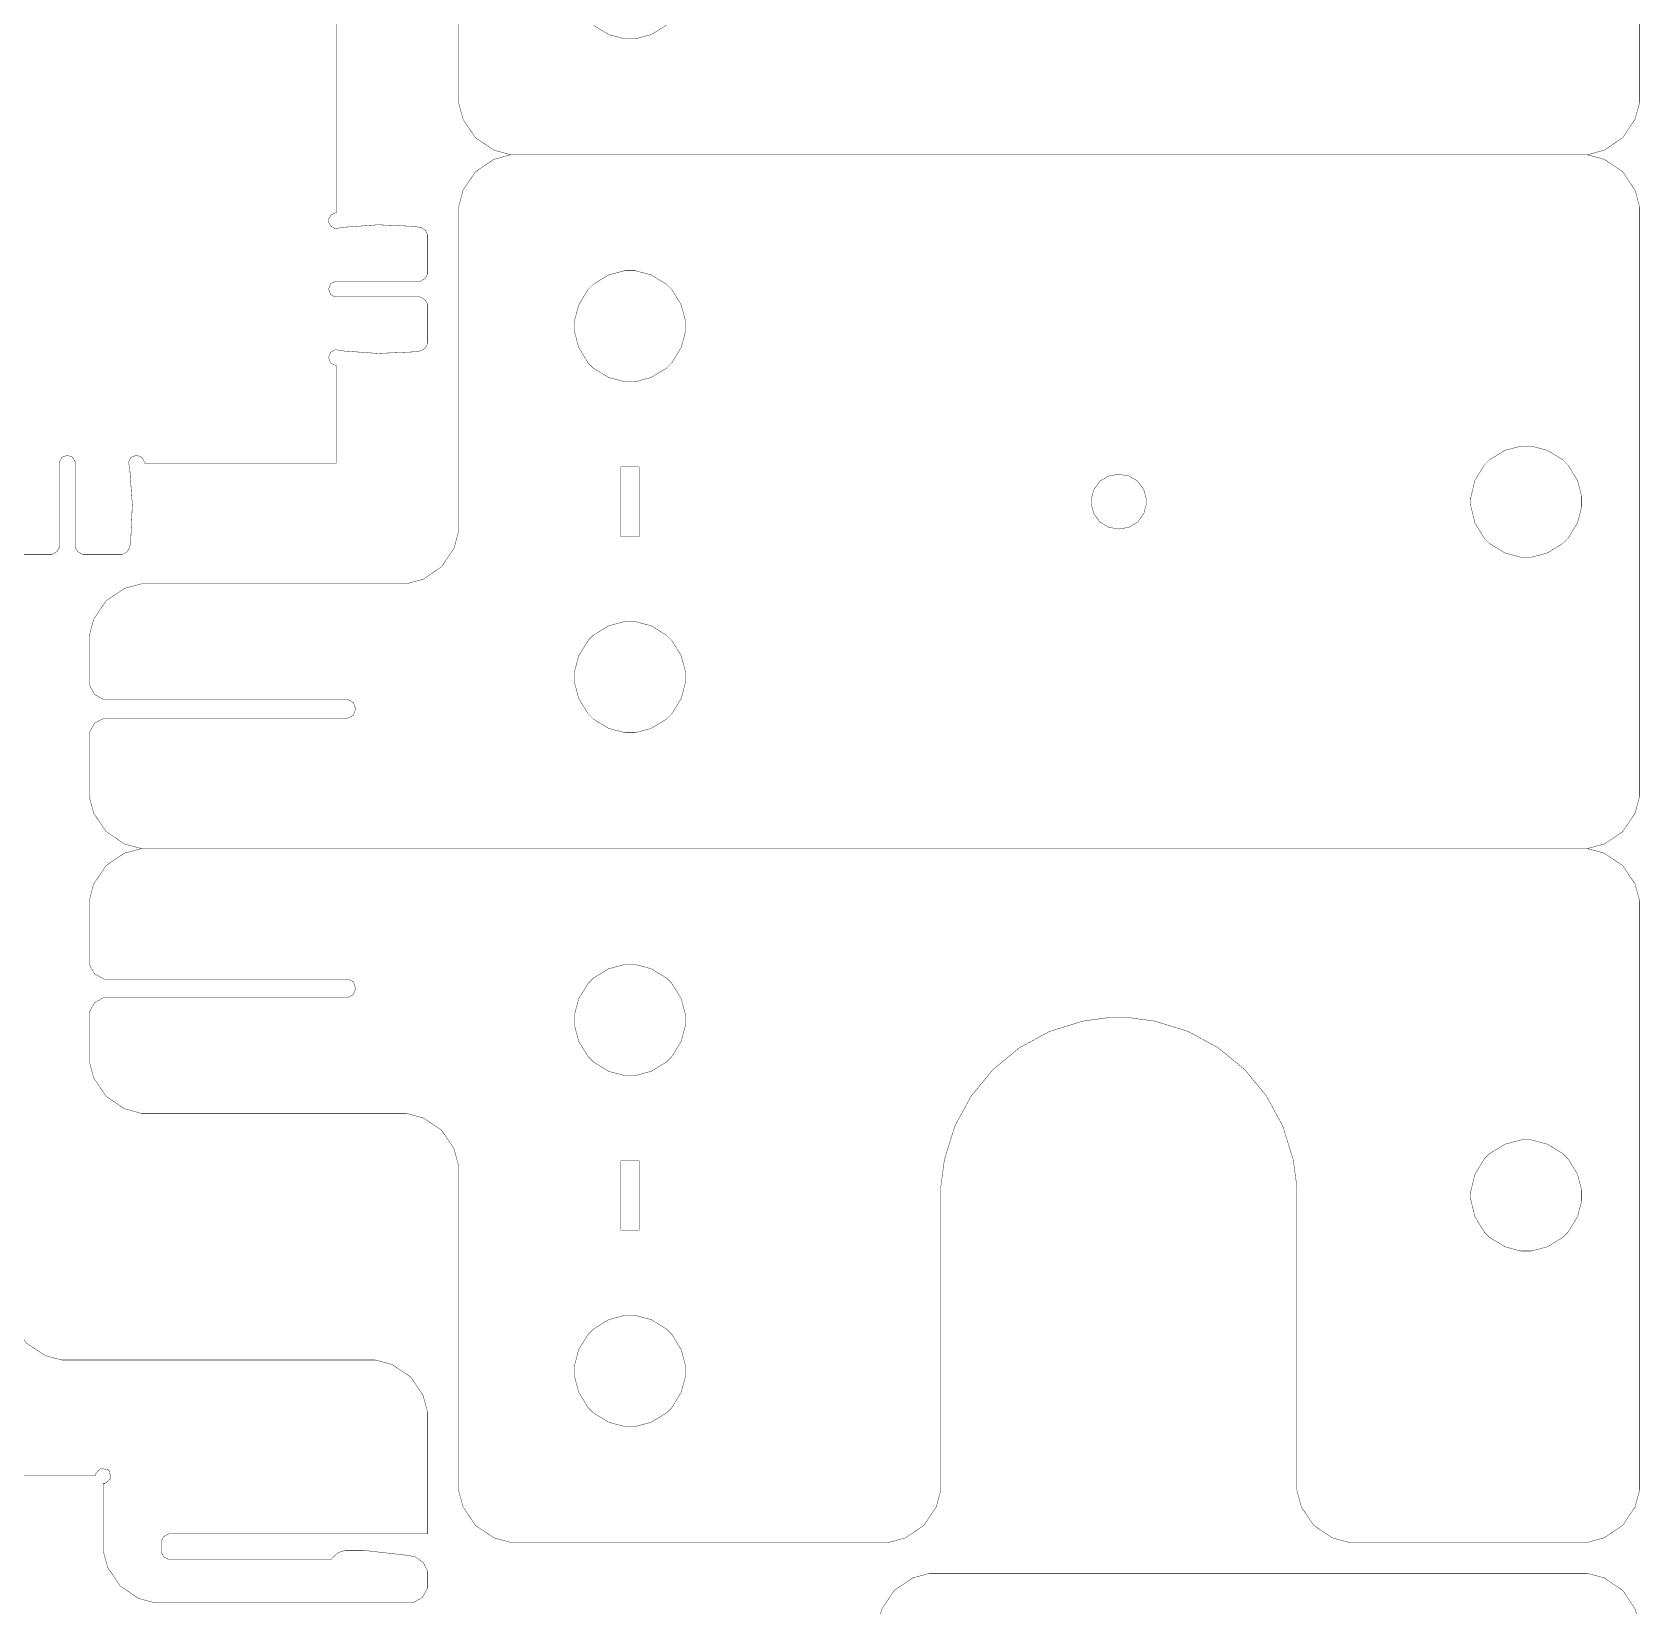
# Model space of a CAD drawing. Extents: x 0.1 to 11.9, y 0.1 to 11.9.
# Drawn here: x 8.359 to 11.827, y 4.106 to 7.5 of the extents above; entities that cross this region are included whole.
import ezdxf

# ---------------------------------------------------------------- set-up
doc = ezdxf.new("R2010")
doc.units = 0
doc.layers.get('0').update_dxf_attribs({"linetype": 'CONTINUOUS'})

msp = doc.modelspace()

# ---------------------------------------------------------------- linework, layer by layer
at = {"color": 1, "const_width": 0.00084}
for points in [[(9.27903, 8.60633), (9.27903, 7.36025)], [(11.8262, 8.60633), (11.8262, 7.36025)], [(9.01551, 7.10986), (9.01551, 7.87463)], [(9.56967, 7.51471), (9.60286, 7.49436), (9.63721, 7.48519), (9.64871, 7.48519), (9.66015, 7.48519), (9.6945, 7.49436), (9.72771, 7.51471)], [(9.27903, 7.36025), (9.27903, 7.3481), (9.28879, 7.31164), (9.3156, 7.27186), (9.35531, 7.24511), (9.39182, 7.23525), (9.40403, 7.23525)], [(11.7012, 7.23525), (11.7134, 7.23525), (11.7498, 7.24511), (11.7896, 7.27186), (11.8163, 7.31164), (11.8262, 7.3481), (11.8262, 7.36025)], [(9.27903, 7.11025), (9.27903, 7.12244), (9.28879, 7.15896), (9.3156, 7.19868), (9.35531, 7.22547), (9.39182, 7.23525), (9.40403, 7.23525)], [(11.7012, 7.23525), (9.40403, 7.23525)], [(11.7012, 7.23525), (11.7134, 7.23525), (11.7498, 7.22547), (11.7896, 7.19868), (11.8163, 7.15896), (11.8262, 7.12244), (11.8262, 7.11025)], [(9.01551, 7.10986), (9.01318, 7.10992), (9.00358, 7.10504), (8.99869, 7.09614), (8.99869, 7.09315), (8.99869, 7.09022), (9.00358, 7.08132), (9.01253, 7.07639), (9.01551, 7.07639)], [(9.27903, 6.43506), (9.27903, 7.11025)], [(11.8262, 5.86421), (11.8262, 7.11025)], [(9.19526, 7.07894), (9.18028, 7.08094), (9.10525, 7.08425), (9.03039, 7.07883), (9.01551, 7.07639)], [(9.21235, 7.0594), (9.21235, 7.06267), (9.20747, 7.07243), (9.19769, 7.07861), (9.19526, 7.07894)], [(9.21235, 7.0594), (9.21235, 6.98193)], [(9.19265, 6.96224), (9.19612, 6.96224), (9.20654, 6.96804), (9.21235, 6.97846), (9.21235, 6.98193)], [(9.01551, 6.96224), (9.01237, 6.96224), (9.00299, 6.95703), (8.99881, 6.94553), (9.00299, 6.93403), (9.01237, 6.92876), (9.01551, 6.92876)], [(9.19265, 6.96224), (9.01551, 6.96224)], [(9.19265, 6.92876), (9.01551, 6.92876)], [(9.21235, 6.90907), (9.21235, 6.9126), (9.20654, 6.92301), (9.19612, 6.92876), (9.19265, 6.92876)], [(9.21235, 6.8316), (9.21235, 6.90907)], [(9.19526, 6.81207), (9.19769, 6.81239), (9.20747, 6.81863), (9.21235, 6.8284), (9.21235, 6.8316)], [(9.01551, 6.81461), (9.01237, 6.81461), (9.00299, 6.8094), (8.99881, 6.7979), (9.00299, 6.7864), (9.01237, 6.78114), (9.01551, 6.78114)], [(9.01551, 6.81461), (9.03039, 6.81222), (9.10525, 6.80681), (9.18028, 6.81011), (9.19526, 6.81207)], [(9.01551, 6.57053), (9.01551, 6.78114)], [(8.45204, 6.57053), (8.45204, 6.57368), (8.44678, 6.58306), (8.43528, 6.58724), (8.42378, 6.58306), (8.41857, 6.57368), (8.41857, 6.57053)], [(8.60118, 6.57053), (8.60118, 6.57368), (8.59592, 6.58306), (8.58442, 6.58724), (8.57292, 6.58306), (8.56771, 6.57368), (8.56771, 6.57053)], [(8.41857, 6.39333), (8.41857, 6.57053)], [(8.45204, 6.39333), (8.45204, 6.57053)], [(8.57021, 6.39074), (8.57215, 6.40571), (8.57547, 6.48074), (8.5701, 6.55567), (8.56771, 6.57053)], [(8.60118, 6.57053), (9.01551, 6.57053)], [(9.62901, 6.5625), (9.6684, 6.5625)], [(9.62901, 6.41194), (9.62901, 6.5625)], [(9.6684, 6.41194), (9.6684, 6.5625)], [(9.27903, 6.43506), (9.27903, 6.4229), (9.26915, 6.38644), (9.2424, 6.34668), (9.20264, 6.31993), (9.16618, 6.31006), (9.15403, 6.31006)], [(8.39893, 6.37364), (8.4024, 6.37364), (8.41282, 6.37944), (8.41857, 6.38986), (8.41857, 6.39333)], [(8.45204, 6.39333), (8.45204, 6.38986), (8.45779, 6.37944), (8.46821, 6.37364), (8.47174, 6.37364)], [(8.55072, 6.37364), (8.55393, 6.37364), (8.56364, 6.37853), (8.56988, 6.38829), (8.57021, 6.39074)], [(9.62901, 6.41194), (9.6684, 6.41194)], [(8.31993, 6.37364), (8.39893, 6.37364)], [(8.55072, 6.37364), (8.47174, 6.37364)], [(8.48236, 6.18506), (8.48236, 6.19726), (8.49214, 6.23372), (8.51893, 6.27344), (8.55865, 6.30024), (8.59517, 6.31006), (8.60736, 6.31006)], [(8.60736, 6.31006), (9.15403, 6.31006)], [(8.48236, 6.09944), (8.48236, 6.18506)], [(8.52175, 6.06006), (8.51476, 6.06006), (8.49388, 6.07161), (8.48236, 6.0925), (8.48236, 6.09944)], [(8.52175, 6.06006), (9.03749, 6.06006)], [(9.03749, 6.06006), (9.04113, 6.06006), (9.05219, 6.05393), (9.05712, 6.04036), (9.05219, 6.02686), (9.04113, 6.02067), (9.03749, 6.02067)], [(8.48236, 5.98133), (8.48236, 5.98833), (8.49388, 6.00917), (8.51476, 6.02067), (8.52175, 6.02067)], [(8.52175, 6.02067), (9.03749, 6.02067)], [(8.48236, 5.98133), (8.48236, 5.86421)], [(8.60736, 5.73921), (8.59517, 5.73921), (8.55865, 5.74903), (8.51893, 5.77582), (8.49214, 5.81554), (8.48236, 5.85206), (8.48236, 5.86421)], [(11.8262, 5.86421), (11.8262, 5.85206), (11.8163, 5.81554), (11.7896, 5.77582), (11.7498, 5.74903), (11.7134, 5.73921), (11.7012, 5.73921)], [(8.60736, 5.73921), (8.59517, 5.73921), (8.55865, 5.72939), (8.51893, 5.70258), (8.49214, 5.66287), (8.48236, 5.62642), (8.48236, 5.61421)], [(11.7012, 5.73921), (8.60736, 5.73921)], [(11.8262, 5.61421), (11.8262, 5.62642), (11.8163, 5.66287), (11.7896, 5.70258), (11.7498, 5.72939), (11.7134, 5.73921), (11.7012, 5.73921)], [(8.48236, 5.61421), (8.48236, 5.49707)], [(11.8262, 4.36811), (11.8262, 5.61421)], [(8.48236, 5.49707), (8.48236, 5.49013), (8.49388, 5.46924), (8.51476, 5.45768), (8.52175, 5.45768)], [(8.52175, 5.45768), (9.03749, 5.45768)], [(9.03749, 5.41835), (9.04113, 5.41835), (9.05219, 5.42453), (9.05712, 5.43804), (9.05219, 5.45156), (9.04113, 5.45768), (9.03749, 5.45768)], [(8.52175, 5.41835), (8.51476, 5.41835), (8.49388, 5.40685), (8.48236, 5.38596), (8.48236, 5.37896)], [(8.52175, 5.41835), (9.03749, 5.41835)], [(8.48236, 5.37896), (8.48236, 5.29335)], [(11.0869, 4.99115), (11.0869, 5.01053), (11.079, 5.06858), (11.0566, 5.14063), (11.0213, 5.20578), (10.9744, 5.26258), (10.9176, 5.30946), (10.8524, 5.34489), (10.7803, 5.36724), (10.7223, 5.375), (10.703, 5.375), (10.6836, 5.375), (10.6256, 5.36724), (10.5535, 5.34489), (10.4883, 5.30946), (10.4315, 5.26258), (10.3847, 5.20578), (10.3493, 5.14063), (10.3269, 5.06858), (10.3191, 5.01053), (10.3191, 4.99115)], [(8.48236, 5.29335), (8.48236, 5.28119), (8.49214, 5.24468), (8.51893, 5.20497), (8.55865, 5.17817), (8.59517, 5.16835), (8.60736, 5.16835)], [(8.60736, 5.16835), (9.15403, 5.16835)], [(9.27903, 5.04335), (9.27903, 5.05556), (9.26915, 5.09201), (9.2424, 5.13172), (9.20264, 5.15853), (9.16618, 5.16835), (9.15403, 5.16835)], [(9.62901, 5.06646), (9.62901, 4.91585)], [(9.62901, 5.06646), (9.6684, 5.06646)], [(9.6684, 5.06646), (9.6684, 4.91585)], [(9.27903, 5.04335), (9.27903, 4.36811)], [(10.3191, 4.99115), (10.3191, 4.36811)], [(11.0869, 4.99115), (11.0869, 4.36811)], [(9.62901, 4.91585), (9.6684, 4.91585)], [(8.43533, 4.63644), (8.42313, 4.63644), (8.38661, 4.64632), (8.3469, 4.67307), (8.3201, 4.71283), (8.31033, 4.74929), (8.31033, 4.76144)], [(9.08735, 4.63644), (8.43533, 4.63644)], [(9.08735, 4.63644), (9.0995, 4.63644), (9.13601, 4.62668), (9.17572, 4.59988), (9.20253, 4.56017), (9.21235, 4.52365), (9.21235, 4.51144)], [(9.21235, 4.51144), (9.21235, 4.26144)], [(8.49582, 4.38644), (8.30638, 4.38644)], [(8.49582, 4.38644), (8.49582, 4.39035), (8.50612, 4.40196), (8.52171, 4.40093), (8.52436, 4.39828), (8.52696, 4.39567), (8.528, 4.3801), (8.51639, 4.36974), (8.51253, 4.36974)], [(8.51253, 4.23757), (8.51253, 4.36974)], [(9.27903, 4.36811), (9.27903, 4.35596), (9.28879, 4.3195), (9.3156, 4.27974), (9.35531, 4.25299), (9.39182, 4.24311), (9.40403, 4.24311)], [(10.1941, 4.24311), (10.2063, 4.24311), (10.2428, 4.25299), (10.2825, 4.27974), (10.3093, 4.3195), (10.3191, 4.35596), (10.3191, 4.36811)], [(11.0869, 4.36811), (11.0869, 4.35596), (11.0966, 4.3195), (11.1234, 4.27974), (11.1631, 4.25299), (11.1997, 4.24311), (11.2119, 4.24311)], [(11.7012, 4.24311), (11.7134, 4.24311), (11.7498, 4.25299), (11.7896, 4.27974), (11.8163, 4.3195), (11.8262, 4.35596), (11.8262, 4.36811)], [(8.63753, 4.11257), (8.62532, 4.11257), (8.58886, 4.12244), (8.54915, 4.14919), (8.52235, 4.18896), (8.51253, 4.22542), (8.51253, 4.23757)], [(8.63753, 4.24181), (8.63753, 4.24528), (8.64328, 4.25569), (8.65369, 4.26144), (8.65722, 4.26144)], [(8.63753, 4.22601), (8.63753, 4.24181)], [(9.21235, 4.26144), (8.65722, 4.26144)], [(10.1941, 4.24311), (9.40403, 4.24311)], [(11.2119, 4.24311), (11.7012, 4.24311)], [(8.65722, 4.20632), (8.65369, 4.20632), (8.64328, 4.21213), (8.63753, 4.22254), (8.63753, 4.22601)], [(9.00478, 4.20632), (8.65722, 4.20632)], [(9.00478, 4.20632), (9.00651, 4.20942), (9.01921, 4.22076), (9.03396, 4.22601), (9.0389, 4.22601)], [(9.0389, 4.22601), (9.07422, 4.22601), (9.16851, 4.21522), (9.18018, 4.21306)], [(9.18018, 4.21306), (9.18485, 4.21218), (9.20324, 4.19954), (9.21235, 4.18067), (9.21235, 4.17432)], [(9.21235, 4.17432), (9.21235, 4.15196)], [(10.1823, 4.05149), (10.1823, 4.06369), (10.1921, 4.10015), (10.2189, 4.13986), (10.2586, 4.16667), (10.2951, 4.17649), (10.3073, 4.17649)], [(11.7012, 4.17649), (10.3073, 4.17649)], [(11.7012, 4.17649), (11.7134, 4.17649), (11.7498, 4.16667), (11.7896, 4.13986), (11.8163, 4.10015), (11.8262, 4.06369), (11.8262, 4.05149)], [(9.21235, 4.15196), (9.21235, 4.14501), (9.20079, 4.12414), (9.1799, 4.11257), (9.17296, 4.11257)], [(9.17296, 4.11257), (8.63753, 4.11257)]]:
    msp.add_lwpolyline(points, dxfattribs=at)
for points in [[(9.52903, 6.86556), (9.52903, 6.87706), (9.53808, 6.9114), (9.55843, 6.94467), (9.56407, 6.95025), (9.56967, 6.95589), (9.60286, 6.97624), (9.63721, 6.98529), (9.64871, 6.98529), (9.66015, 6.98529), (9.6945, 6.97624), (9.72771, 6.95589), (9.73335, 6.95025), (9.73893, 6.94467), (9.75928, 6.9114), (9.76839, 6.87706), (9.76839, 6.86556), (9.76839, 6.85411), (9.75928, 6.81976), (9.73893, 6.78657), (9.73335, 6.78093), (9.72771, 6.77533), (9.6945, 6.75499), (9.66015, 6.74582), (9.64871, 6.74582), (9.63721, 6.74582), (9.60286, 6.75499), (9.56967, 6.77533), (9.56407, 6.78093), (9.55843, 6.78657), (9.53808, 6.81976), (9.52903, 6.85411), (9.52903, 6.86556)], [(11.4619, 6.48725), (11.4618, 6.49522), (11.4709, 6.5331), (11.4913, 6.56629), (11.4969, 6.57189), (11.5025, 6.57753), (11.5357, 6.59788), (11.57, 6.60693), (11.5815, 6.60693), (11.593, 6.60693), (11.6273, 6.59788), (11.6605, 6.57753), (11.6662, 6.57189), (11.6718, 6.56629), (11.6921, 6.5331), (11.7012, 6.49875), (11.7012, 6.48725), (11.7012, 6.47581), (11.6921, 6.4414), (11.6718, 6.40821), (11.6662, 6.40256), (11.6605, 6.39697), (11.6273, 6.37663), (11.593, 6.36751), (11.5815, 6.36751), (11.57, 6.36751), (11.5357, 6.37663), (11.5025, 6.39697), (11.4969, 6.40256), (11.4913, 6.40821), (11.4709, 6.4414), (11.4618, 6.47933), (11.4619, 6.48725)], [(10.6439, 6.48725), (10.6439, 6.49376), (10.649, 6.51313), (10.6624, 6.53157), (10.6813, 6.54264), (10.703, 6.54633), (10.7247, 6.54264), (10.7435, 6.53157), (10.7569, 6.51313), (10.762, 6.49376), (10.762, 6.48725), (10.762, 6.48079), (10.7569, 6.46143), (10.7435, 6.44299), (10.7247, 6.43192), (10.703, 6.42817), (10.6813, 6.43192), (10.6624, 6.44299), (10.649, 6.46143), (10.6439, 6.48079), (10.6439, 6.48725)], [(9.52903, 6.10889), (9.52903, 6.12039), (9.53808, 6.15474), (9.55843, 6.18793), (9.56407, 6.19353), (9.56967, 6.19917), (9.60286, 6.21951), (9.63721, 6.22863), (9.64871, 6.22863), (9.66015, 6.22863), (9.6945, 6.21951), (9.72771, 6.19917), (9.73335, 6.19353), (9.73893, 6.18793), (9.75928, 6.15474), (9.76839, 6.12039), (9.76839, 6.10889), (9.76839, 6.09744), (9.75928, 6.0631), (9.73893, 6.02983), (9.73335, 6.02419), (9.72771, 6.01861), (9.6945, 5.99826), (9.66015, 5.98915), (9.64871, 5.98915), (9.63721, 5.98915), (9.60286, 5.99826), (9.56967, 6.01861), (9.56407, 6.02419), (9.55843, 6.02983), (9.53808, 6.0631), (9.52903, 6.09744), (9.52903, 6.10889)], [(9.52903, 5.36951), (9.52903, 5.35807), (9.53808, 5.32374), (9.55843, 5.29047), (9.56407, 5.28483), (9.56967, 5.27924), (9.60286, 5.2589), (9.63721, 5.24978), (9.64871, 5.24978), (9.66015, 5.24978), (9.6945, 5.2589), (9.72771, 5.27924), (9.73335, 5.28483), (9.73893, 5.29047), (9.75928, 5.32374), (9.76839, 5.35807), (9.76839, 5.36951), (9.76839, 5.38103), (9.75928, 5.41536), (9.73893, 5.44857), (9.73335, 5.45415), (9.72771, 5.45979), (9.6945, 5.48014), (9.66015, 5.48926), (9.64871, 5.48926), (9.63721, 5.48926), (9.60286, 5.48014), (9.56967, 5.45979), (9.56407, 5.45415), (9.55843, 5.44857), (9.53808, 5.41536), (9.52903, 5.38103), (9.52903, 5.36951)], [(11.4619, 4.99115), (11.4618, 4.98324), (11.4709, 4.94536), (11.4913, 4.91217), (11.4969, 4.90653), (11.5025, 4.90093), (11.5357, 4.88058), (11.57, 4.87142), (11.5815, 4.87142), (11.593, 4.87142), (11.6273, 4.88058), (11.6605, 4.90093), (11.6662, 4.90653), (11.6718, 4.91217), (11.6921, 4.94536), (11.7012, 4.97971), (11.7012, 4.99115), (11.7012, 5.00265), (11.6921, 5.037), (11.6718, 5.07021), (11.6662, 5.07579), (11.6605, 5.08143), (11.6273, 5.10178), (11.593, 5.11089), (11.5815, 5.11089), (11.57, 5.11089), (11.5357, 5.10178), (11.5025, 5.08143), (11.4969, 5.07579), (11.4913, 5.07021), (11.4709, 5.037), (11.4618, 4.99914), (11.4619, 4.99115)], [(9.52903, 4.61279), (9.52903, 4.60135), (9.53808, 4.567), (9.55843, 4.53381), (9.56407, 4.52815), (9.56967, 4.52257), (9.60286, 4.50222), (9.63721, 4.49306), (9.64871, 4.49306), (9.66015, 4.49306), (9.6945, 4.50222), (9.72771, 4.52257), (9.73335, 4.52815), (9.73893, 4.53381), (9.75928, 4.567), (9.76839, 4.60135), (9.76839, 4.61279), (9.76839, 4.62429), (9.75928, 4.65864), (9.73893, 4.69189), (9.73335, 4.69749), (9.72771, 4.70313), (9.6945, 4.72347), (9.66015, 4.73253), (9.64871, 4.73253), (9.63721, 4.73253), (9.60286, 4.72347), (9.56967, 4.70313), (9.56407, 4.69749), (9.55843, 4.69189), (9.53808, 4.65864), (9.52903, 4.62429), (9.52903, 4.61279)]]:
    msp.add_lwpolyline(points, close=True, dxfattribs=at)

doc.saveas('drawing.dxf')
